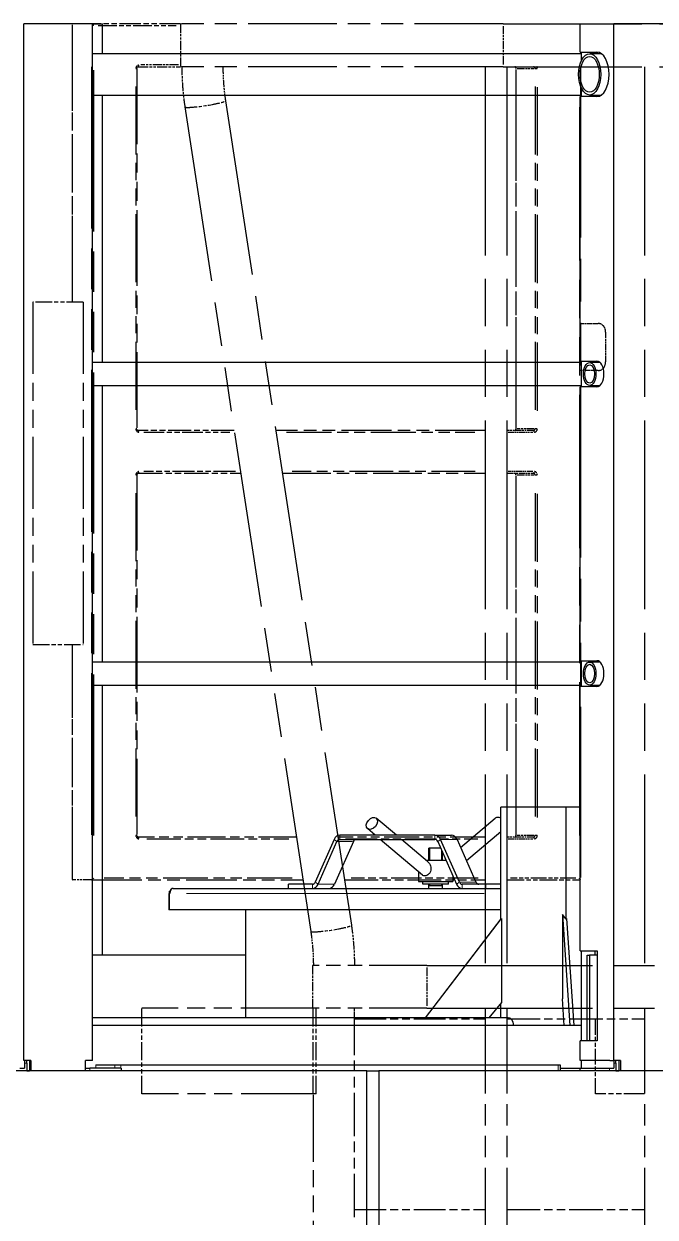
# Model space of a CAD drawing. Header units: millimetres. Extents: x 0 to 89100, y 0 to 63000.
# Drawn here: x 24186 to 24924, y 53788 to 55182 of the extents above; entities that cross this region are included whole.
import ezdxf

# ---------------------------------------------------------------- set-up
doc = ezdxf.new("R2010")
doc.units = ezdxf.units.MM
doc.header["$LTSCALE"] = 150
doc.linetypes.add('DOUBLE_DASH_CHAIN', pattern=[1.2403, 0.6614, -0.0827, 0.1654, -0.0827, 0.1654, -0.0827])
for name, color, linetype, lineweight in [('Reference', 7, 'DOUBLE_DASH_CHAIN', 25), ('Visible', 7, 'Continuous', 25), ('Visible Narrow', 7, 'Continuous', 18)]:
    doc.layers.add(name, color=color, linetype=linetype, lineweight=lineweight)

msp = doc.modelspace()

# ---------------------------------------------------------------- linework, layer by layer
at = {"layer": 'Reference', "ltscale": 0.687137}
msp.add_line((24242.64, 54857.02), (24242.64, 55181.78), dxfattribs=at)
at = {"layer": 'Reference', "ltscale": 0.097243}
for p, q in [((24264.86, 55182.02), (24242.88, 55182.02)), ((24264.86, 54182.02), (24242.88, 54182.02))]:
    msp.add_line(p, q, dxfattribs=at)
at = {"layer": 'Reference', "ltscale": 0.250948}
msp.add_line((24369.07, 55182.02), (24264.86, 55182.02), dxfattribs=at)
at = {"layer": 'Reference', "ltscale": 0.219962}
msp.add_line((24272.64, 55180.02), (24364, 55180.02), dxfattribs=at)
at = {"layer": 'Reference', "ltscale": 0.105708}
for p, q in [((24369.07, 55182.02), (24369.07, 55132.02)), ((24522.98, 54082.02), (24522.98, 54032.02))]:
    msp.add_line(p, q, dxfattribs=at)
at = {"layer": 'Reference', "ltscale": 1.044815}
for p, q in [((24745.84, 55182.02), (24369.07, 55182.02)), ((24745.84, 55132.02), (24369.07, 55132.02))]:
    msp.add_line(p, q, dxfattribs=at)
at = {"layer": 'Reference', "ltscale": 1.635754}
for p, q in [((24745.84, 55182.02), (25305.6, 55182.02)), ((24745.84, 55132.02), (25305.6, 55132.02))]:
    msp.add_line(p, q, dxfattribs=at)
at = {"layer": 'Reference', "ltscale": 0.095127}
for p, q in [((24745.84, 55179.52), (24745.84, 55134.52)), ((24656.68, 54079.52), (24656.68, 54034.52))]:
    msp.add_line(p, q, dxfattribs=at)
at = {"layer": 'Reference', "ltscale": 0.618876}
msp.add_line((24242.88, 54873.27), (24242.88, 55165.77), dxfattribs=at)
at = {"layer": 'Reference', "ltscale": 0.10569}
msp.add_line((24366.63, 55134.02), (24322.72, 55134.02), dxfattribs=at)
at = {"layer": 'Reference', "ltscale": 1.904443}
msp.add_line((24264.86, 55132.02), (24264.86, 54232.02), dxfattribs=at)
at = {"layer": 'Reference', "ltscale": 1.896825}
msp.add_line((24267.57, 54233.82), (24267.57, 55130.22), dxfattribs=at)
at = {"layer": 'Reference', "ltscale": 0.003986}
for p, q in [((24316.86, 55130.02), (24317.81, 55130.02)), ((24317.81, 54709.02), (24316.86, 54709.02)), ((24316.86, 54655.02), (24317.81, 54655.02)), ((24317.81, 54234.02), (24316.86, 54234.02))]:
    msp.add_line(p, q, dxfattribs=at)
at = {"layer": 'Reference', "ltscale": 0.890803}
for p, q in [((24317.81, 55130.02), (24317.81, 54709.02)), ((24760.94, 54709.02), (24760.94, 55130.02)), ((24317.81, 54655.02), (24317.81, 54234.02)), ((24760.94, 54234.02), (24760.94, 54655.02))]:
    msp.add_line(p, q, dxfattribs=at)
at = {"layer": 'Reference', "ltscale": 0.119746}
msp.add_line((24319.32, 55132.02), (24369.07, 55132.02), dxfattribs=at)
at = {"layer": 'Reference', "ltscale": 2.221867}
for p, q in [((24725.06, 55132.02), (24725.06, 54082.02)), ((24750.06, 55132.02), (24750.06, 54082.02)), ((24911.01, 55132.02), (24911.01, 54082.02))]:
    msp.add_line(p, q, dxfattribs=at)
at = {"layer": 'Reference', "ltscale": 0.001797}
for p, q in [((24760.94, 55130.02), (24761.16, 55130.02)), ((24761.16, 54709.02), (24760.94, 54709.02)), ((24760.94, 54655.02), (24761.16, 54655.02)), ((24761.16, 54234.02), (24760.94, 54234.02))]:
    msp.add_line(p, q, dxfattribs=at)
at = {"layer": 'Reference', "ltscale": 0.087509}
for p, q in [((24762.28, 55130.02), (24782.06, 55130.02)), ((24782.06, 54709.02), (24762.28, 54709.02)), ((24762.28, 54655.02), (24782.06, 54655.02)), ((24782.06, 54234.02), (24762.28, 54234.02))]:
    msp.add_line(p, q, dxfattribs=at)
at = {"layer": 'Reference', "ltscale": 0.005883}
for p, q in [((24783.24, 55130.02), (24785.73, 55130.02)), ((24785.73, 54709.02), (24783.24, 54709.02)), ((24783.24, 54655.02), (24785.73, 54655.02)), ((24785.73, 54234.02), (24783.24, 54234.02))]:
    msp.add_line(p, q, dxfattribs=at)
at = {"layer": 'Reference', "ltscale": 2.009737}
msp.add_line((24836.11, 55132.02), (24836.11, 54182.27), dxfattribs=at)
at = {"layer": 'Reference', "ltscale": 0.801713}
for p, q in [((24316.76, 55108.97), (24316.76, 54730.07)), ((24761.18, 54730.07), (24761.18, 55108.97)), ((24783.16, 55108.97), (24783.16, 54730.07)), ((24785.87, 54730.07), (24785.87, 55108.97)), ((24316.76, 54633.97), (24316.76, 54255.07)), ((24761.18, 54255.07), (24761.18, 54633.97)), ((24783.16, 54633.97), (24783.16, 54255.07)), ((24785.87, 54255.07), (24785.87, 54633.97))]:
    msp.add_line(p, q, dxfattribs=at)
at = {"layer": 'Reference', "ltscale": 2.069576}
for p, q in [((24421.47, 55092.23), (24568.55, 54129.06)), ((24374.02, 55084.99), (24521.1, 54121.81))]:
    msp.add_line(p, q, dxfattribs=at)
at = {"layer": 'Reference', "ltscale": 1.805407}
msp.add_line((24835.07, 55084.62), (24835.07, 54231.42), dxfattribs=at)
at = {"layer": 'Reference', "ltscale": 0.196019}
for p, q in [((24255.3, 54857.02), (24196.3, 54857.02)), ((24196.3, 54457.02), (24255.3, 54457.02))]:
    msp.add_line(p, q, dxfattribs=at)
at = {"layer": 'Reference', "ltscale": 0.846364}
for p, q in [((24196.3, 54857.02), (24196.3, 54457.02)), ((24255.3, 54857.02), (24255.3, 54457.02)), ((24523.87, 53932.02), (24323.87, 53932.02))]:
    msp.add_line(p, q, dxfattribs=at)
at = {"layer": 'Reference', "ltscale": 0.049879}
for p, q in [((24836.11, 54832.02), (24856.86, 54832.02)), ((24856.86, 54777.02), (24836.11, 54777.02))]:
    msp.add_line(p, q, dxfattribs=at)
at = {"layer": 'Reference', "ltscale": 0.073966}
msp.add_line((24865.65, 54822.02), (24865.65, 54787.02), dxfattribs=at)
at = {"layer": 'Reference', "ltscale": 0.2707}
msp.add_line((24431.74, 54707.02), (24319.32, 54707.02), dxfattribs=at)
at = {"layer": 'Reference', "ltscale": 0.242211}
msp.add_line((24325.87, 54705.02), (24426.46, 54705.02), dxfattribs=at)
at = {"layer": 'Reference', "ltscale": 0.589513}
msp.add_line((24725.06, 54707.02), (24480.3, 54707.02), dxfattribs=at)
at = {"layer": 'Reference', "ltscale": 0.52989}
msp.add_line((24492.82, 54705.02), (24712.84, 54705.02), dxfattribs=at)
at = {"layer": 'Reference', "ltscale": 0.075397}
for p, q in [((24781.4, 54707.02), (24750.06, 54707.02)), ((24750.06, 54657.02), (24781.4, 54657.02)), ((24781.4, 54232.02), (24750.06, 54232.02))]:
    msp.add_line(p, q, dxfattribs=at)
at = {"layer": 'Reference', "ltscale": 0.069919}
for p, q in [((24751.68, 54705.02), (24780.74, 54705.02)), ((24780.74, 54659.02), (24751.68, 54659.02)), ((24751.68, 54230.02), (24780.74, 54230.02))]:
    msp.add_line(p, q, dxfattribs=at)
at = {"layer": 'Reference', "ltscale": 0.257439}
msp.add_line((24433.13, 54659.02), (24326.22, 54659.02), dxfattribs=at)
at = {"layer": 'Reference', "ltscale": 0.514661}
msp.add_line((24713.19, 54659.02), (24499.5, 54659.02), dxfattribs=at)
at = {"layer": 'Reference', "ltscale": 0.289092}
msp.add_line((24319.32, 54657.02), (24439.37, 54657.02), dxfattribs=at)
at = {"layer": 'Reference', "ltscale": 0.571121}
msp.add_line((24487.93, 54657.02), (24725.06, 54657.02), dxfattribs=at)
at = {"layer": 'Reference', "ltscale": 0.581329}
msp.add_line((24242.64, 54182.27), (24242.64, 54457.02), dxfattribs=at)
at = {"layer": 'Reference', "ltscale": 0.523649}
msp.add_line((24242.88, 54195.77), (24242.88, 54443.27), dxfattribs=at)
at = {"layer": 'Reference', "ltscale": 0.445426}
msp.add_line((24504.27, 54232.02), (24319.32, 54232.02), dxfattribs=at)
at = {"layer": 'Reference', "ltscale": 0.399464}
msp.add_line((24329.49, 54230.02), (24495.36, 54230.02), dxfattribs=at)
at = {"layer": 'Reference', "ltscale": 0.414787}
msp.add_line((24725.06, 54232.02), (24552.83, 54232.02), dxfattribs=at)
at = {"layer": 'Reference', "ltscale": 0.372636}
msp.add_line((24561.73, 54230.02), (24716.47, 54230.02), dxfattribs=at)
at = {"layer": 'Reference', "ltscale": 0.59502}
msp.add_line((24264.86, 54182.02), (24511.91, 54182.02), dxfattribs=at)
at = {"layer": 'Reference', "ltscale": 0.528966}
msp.add_line((24499.4, 54184.02), (24279.77, 54184.02), dxfattribs=at)
at = {"layer": 'Reference', "ltscale": 0.396395}
msp.add_line((24560.47, 54182.02), (24725.06, 54182.02), dxfattribs=at)
at = {"layer": 'Reference', "ltscale": 0.357408}
msp.add_line((24716.82, 54184.02), (24568.41, 54184.02), dxfattribs=at)
at = {"layer": 'Reference', "ltscale": 0.206599}
msp.add_line((24750.06, 54182.02), (24835.87, 54182.02), dxfattribs=at)
at = {"layer": 'Reference', "ltscale": 0.184192}
msp.add_line((24830.82, 54184.02), (24754.31, 54184.02), dxfattribs=at)
at = {"layer": 'Reference', "ltscale": 0.676984}
for p, q in [((24656.68, 54082.02), (24522.98, 54082.02)), ((24656.68, 54032.02), (24522.98, 54032.02))]:
    msp.add_line(p, q, dxfattribs=at)
at = {"layer": 'Reference', "ltscale": 1.950258}
for p, q in [((24656.68, 54082.02), (25305.63, 54082.02)), ((24656.68, 54032.02), (25305.63, 54032.02))]:
    msp.add_line(p, q, dxfattribs=at)
at = {"layer": 'Reference', "ltscale": 0.84262}
msp.add_line((24522.98, 54032.02), (24323.87, 54032.02), dxfattribs=at)
at = {"layer": 'Reference', "ltscale": 0.211516}
for p, q in [((24323.87, 53932.02), (24323.87, 54032.02)), ((24523.87, 53932.02), (24523.87, 54032.02)), ((24527.33, 53932.02), (24527.33, 54032.02))]:
    msp.add_line(p, q, dxfattribs=at)
at = {"layer": 'Reference', "ltscale": 1.00243}
for p, q in [((24725.06, 54032.02), (24725.06, 53558.27)), ((24750.06, 54032.02), (24750.06, 53558.27)), ((24911.01, 54032.02), (24911.01, 53558.27))]:
    msp.add_line(p, q, dxfattribs=at)
at = {"layer": 'Reference', "ltscale": 0.508836}
msp.add_line((24572.12, 53788.02), (24572.12, 54028.52), dxfattribs=at)
at = {"layer": 'Reference', "ltscale": 0.373626}
for p, q in [((24572.12, 54019.52), (24725.06, 54019.52)), ((24572.12, 53797.02), (24725.06, 53797.02))]:
    msp.add_line(p, q, dxfattribs=at)
at = {"layer": 'Reference', "ltscale": 0.393179}
for p, q in [((24750.06, 54019.52), (24911.01, 54019.52)), ((24750.06, 53797.02), (24911.01, 53797.02))]:
    msp.add_line(p, q, dxfattribs=at)
at = {"layer": 'Reference', "ltscale": 0.185064}
msp.add_line((24853.88, 53932.02), (24853.88, 54019.52), dxfattribs=at)
at = {"layer": 'Reference', "ltscale": 0.008365}
msp.add_line((24527.33, 53932.02), (24523.87, 53932.02), dxfattribs=at)
at = {"layer": 'Reference', "ltscale": 0.790814}
msp.add_line((24524.12, 53558.27), (24524.12, 53932.02), dxfattribs=at)
at = {"layer": 'Reference', "ltscale": 0.241707}
msp.add_line((24911.01, 53932.02), (24853.88, 53932.02), dxfattribs=at)
at = {"layer": 'Reference', "ltscale": 0.002088}
for centre, major_axis in [((24244.64, 55180.02), (-1.94, 1.94)), ((24244.64, 54184.02), (-1.94, -1.94))]:
    msp.add_ellipse(centre, major_axis=major_axis, ratio=0.2543401, start_param=6.034126, end_param=6.5322446, dxfattribs=at)
at = {"layer": 'Reference', "ltscale": 0.007984}
for centre, major_axis, start_param, end_param in [((24266.61, 55180.02), (-1.94, 1.94), 4.4633297, 6.034126), ((24266.61, 54184.02), (1.94, 1.94), 3.3906519, 4.9614482), ((24834.11, 54184.02), (-1.94, 1.94), 2.8925334, 4.4633297)]:
    msp.add_ellipse(centre, major_axis=major_axis, ratio=0.2543401, start_param=start_param, end_param=end_param, dxfattribs=at)
at = {"layer": 'Reference', "ltscale": 0.011867}
for centre, major_axis, start_param, end_param in [((24320.28, 55130.02), (0, 4), 0.0785398, 1.4922565), ((24320.28, 54709.02), (0, -4), 4.7909288, 6.2046455), ((24782.36, 54709.02), (0, -4), 0.0785398, 1.4922565), ((24320.28, 54655.02), (0, 4), 0.0785398, 1.4922565), ((24782.36, 54655.02), (0, 4), 4.7909288, 6.2046455), ((24320.28, 54234.02), (0, -4), 4.7909288, 6.2046455), ((24782.36, 54234.02), (0, -4), 0.0785398, 1.4922565)]:
    msp.add_ellipse(centre, major_axis=major_axis, ratio=0.878483, start_param=start_param, end_param=end_param, dxfattribs=at)
at = {"layer": 'Reference', "ltscale": 0.005883}
for centre, major_axis, ratio, start_param, end_param in [((24319.32, 55134.02), (0, -2), 0.4777735, 0.0785398, 1.4922565), ((24759.43, 55130.02), (0, 2), 0.878483, 4.7909288, 6.2046455), ((24781.4, 55130.02), (0, 2), 0.878483, 4.7909288, 6.2046455), ((24319.32, 54705.02), (0, 2), 0.4777735, 4.7909288, 6.2046455), ((24759.43, 54709.02), (0, -2), 0.878483, 0.0785398, 1.4922565), ((24781.4, 54705.02), (0, 2), 0.4777735, 4.7909288, 6.2046455), ((24781.4, 54709.02), (0, -2), 0.878483, 0.0785398, 1.4922565), ((24319.32, 54659.02), (0, -2), 0.4777735, 0.0785398, 1.4922565), ((24781.4, 54659.02), (0, -2), 0.4777735, 0.0785398, 1.4922565), ((24759.43, 54655.02), (0, 2), 0.878483, 4.7909288, 6.2046455), ((24781.4, 54655.02), (0, 2), 0.878483, 4.7909288, 6.2046455), ((24319.32, 54230.02), (0, 2), 0.4777735, 4.7909288, 6.2046455), ((24759.43, 54234.02), (0, -2), 0.878483, 0.0785398, 1.4922565), ((24781.4, 54230.02), (0, 2), 0.4777735, 4.7909288, 6.2046455), ((24781.4, 54234.02), (0, -2), 0.878483, 0.0785398, 1.4922565)]:
    msp.add_ellipse(centre, major_axis=major_axis, ratio=ratio, start_param=start_param, end_param=end_param, dxfattribs=at)
at = {"layer": 'Reference', "ltscale": 0.003889}
msp.add_ellipse((24782.36, 55130.02), major_axis=(0, 4), ratio=0.878483, start_param=4.7385689, end_param=5.2098078, dxfattribs=at)
at = {"layer": 'Reference', "ltscale": 0.143499}
for centre in [(24397.75, 55088.61), (24544.83, 54125.44)]:
    msp.add_ellipse(centre, major_axis=(23.72, 3.62), ratio=0.0868241, start_param=3.2986723, end_param=6.1261057, dxfattribs=at)
at = {"layer": 'Reference', "ltscale": 0.033141}
for centre, major_axis, start_param, end_param in [((24856.86, 54822.02), (0, 10), 4.712389, 6.2831853), ((24856.86, 54787.02), (0, -10), 0, 1.5707963)]:
    msp.add_ellipse(centre, major_axis=major_axis, ratio=0.878483, start_param=start_param, end_param=end_param, dxfattribs=at)
at = {"layer": 'Reference', "ltscale": 0.007372}
for points, knots in [([(24317.81, 55130.02), (24317.81, 55130.22), (24317.83, 55130.41), (24317.92, 55130.79), (24317.98, 55130.96), (24318.15, 55131.28), (24318.25, 55131.43), (24318.47, 55131.68), (24318.6, 55131.78), (24318.85, 55131.93), (24318.99, 55131.98), (24319.19, 55132.02), (24319.25, 55132.02), (24319.32, 55132.02)], [4.712389, 4.712389, 4.712389, 4.712389, 4.973872, 4.973872, 5.2374421, 5.2374421, 5.5094389, 5.5094389, 5.8045244, 5.8045244, 6.1186837, 6.1186837, 6.2831853, 6.2831853, 6.2831853, 6.2831853]), ([(24760.94, 55130.02), (24760.94, 55130.22), (24760.92, 55130.41), (24760.83, 55130.79), (24760.77, 55130.96), (24760.6, 55131.28), (24760.5, 55131.43), (24760.28, 55131.68), (24760.15, 55131.78), (24759.89, 55131.93), (24759.76, 55131.98), (24759.56, 55132.02), (24759.49, 55132.02), (24759.43, 55132.02)], [4.712389, 4.712389, 4.712389, 4.712389, 4.973872, 4.973872, 5.2374421, 5.2374421, 5.5094389, 5.5094389, 5.8045244, 5.8045244, 6.1186837, 6.1186837, 6.2831853, 6.2831853, 6.2831853, 6.2831853]), ([(24319.32, 54707.02), (24319.19, 54707.02), (24319.06, 54707.05), (24318.8, 54707.14), (24318.66, 54707.22), (24318.4, 54707.44), (24318.27, 54707.58), (24318.07, 54707.9), (24317.99, 54708.07), (24317.87, 54708.44), (24317.83, 54708.64), (24317.81, 54708.9), (24317.81, 54708.96), (24317.81, 54709.02)], [3.1415927, 3.1415927, 3.1415927, 3.1415927, 3.4557519, 3.4557519, 3.7699112, 3.7699112, 4.0840704, 4.0840704, 4.3624517, 4.3624517, 4.6279084, 4.6279084, 4.712389, 4.712389, 4.712389, 4.712389]), ([(24759.43, 54707.02), (24759.56, 54707.02), (24759.69, 54707.05), (24759.95, 54707.14), (24760.09, 54707.22), (24760.35, 54707.44), (24760.47, 54707.58), (24760.68, 54707.9), (24760.76, 54708.07), (24760.88, 54708.44), (24760.92, 54708.64), (24760.94, 54708.9), (24760.94, 54708.96), (24760.94, 54709.02)], [3.1415927, 3.1415927, 3.1415927, 3.1415927, 3.4557519, 3.4557519, 3.7699112, 3.7699112, 4.0840704, 4.0840704, 4.3624517, 4.3624517, 4.6279084, 4.6279084, 4.712389, 4.712389, 4.712389, 4.712389]), ([(24319.32, 54657.02), (24319.19, 54657.02), (24319.06, 54657), (24318.8, 54656.9), (24318.66, 54656.83), (24318.4, 54656.61), (24318.27, 54656.47), (24318.07, 54656.15), (24317.99, 54655.97), (24317.87, 54655.6), (24317.83, 54655.41), (24317.81, 54655.15), (24317.81, 54655.09), (24317.81, 54655.02)], [0, 0, 0, 0, 0.3141593, 0.3141593, 0.6283185, 0.6283185, 0.9424778, 0.9424778, 1.2208591, 1.2208591, 1.4863157, 1.4863157, 1.5707963, 1.5707963, 1.5707963, 1.5707963]), ([(24760.94, 54655.02), (24760.94, 54655.22), (24760.92, 54655.41), (24760.83, 54655.79), (24760.77, 54655.96), (24760.6, 54656.28), (24760.5, 54656.43), (24760.28, 54656.68), (24760.15, 54656.78), (24759.89, 54656.93), (24759.76, 54656.98), (24759.56, 54657.02), (24759.49, 54657.02), (24759.43, 54657.02)], [4.712389, 4.712389, 4.712389, 4.712389, 4.973872, 4.973872, 5.2374421, 5.2374421, 5.5094389, 5.5094389, 5.8045244, 5.8045244, 6.1186837, 6.1186837, 6.2831853, 6.2831853, 6.2831853, 6.2831853]), ([(24317.81, 54234.02), (24317.81, 54233.83), (24317.83, 54233.63), (24317.92, 54233.26), (24317.98, 54233.08), (24318.15, 54232.76), (24318.25, 54232.62), (24318.47, 54232.37), (24318.6, 54232.27), (24318.85, 54232.12), (24318.99, 54232.07), (24319.19, 54232.03), (24319.25, 54232.02), (24319.32, 54232.02)], [1.5707963, 1.5707963, 1.5707963, 1.5707963, 1.8322794, 1.8322794, 2.0958495, 2.0958495, 2.3678463, 2.3678463, 2.6629318, 2.6629318, 2.977091, 2.977091, 3.1415927, 3.1415927, 3.1415927, 3.1415927]), ([(24759.43, 54232.02), (24759.56, 54232.02), (24759.69, 54232.05), (24759.95, 54232.14), (24760.09, 54232.22), (24760.35, 54232.44), (24760.47, 54232.58), (24760.68, 54232.9), (24760.76, 54233.07), (24760.88, 54233.44), (24760.92, 54233.64), (24760.94, 54233.9), (24760.94, 54233.96), (24760.94, 54234.02)], [3.1415927, 3.1415927, 3.1415927, 3.1415927, 3.4557519, 3.4557519, 3.7699112, 3.7699112, 4.0840704, 4.0840704, 4.3624517, 4.3624517, 4.6279084, 4.6279084, 4.712389, 4.712389, 4.712389, 4.712389])]:
    msp.add_open_spline(points, degree=3, knots=knots, dxfattribs=at)
at = {"layer": 'Reference', "ltscale": 0.099922}
for points, knots in [([(24370.46, 55132.02), (24370.46, 55128.87), (24370.51, 55125.72), (24370.7, 55119.42), (24370.84, 55116.28), (24371.22, 55109.99), (24371.46, 55106.85), (24372.03, 55100.58), (24372.36, 55097.45), (24373.12, 55091.21), (24373.55, 55088.09), (24374.02, 55084.99)], [3.14159265, 3.14159265, 3.14159265, 3.14159265, 3.17649924, 3.17649924, 3.21140582, 3.21140582, 3.24631241, 3.24631241, 3.28121899, 3.28121899, 3.31612558, 3.31612558, 3.31612558, 3.31612558]), ([(24568.55, 54129.06), (24569.03, 54125.95), (24569.45, 54122.84), (24570.21, 54116.59), (24570.55, 54113.47), (24571.12, 54107.2), (24571.36, 54104.06), (24571.74, 54097.77), (24571.88, 54094.62), (24572.07, 54088.32), (24572.12, 54085.17), (24572.12, 54082.02)], [6.10865238, 6.10865238, 6.10865238, 6.10865238, 6.14355897, 6.14355897, 6.17846555, 6.17846555, 6.21337214, 6.21337214, 6.24827872, 6.24827872, 6.28318531, 6.28318531, 6.28318531, 6.28318531])]:
    msp.add_open_spline(points, degree=3, knots=knots, dxfattribs=at)
at = {"layer": 'Reference', "ltscale": 0.084549}
for points, knots in [([(24418.46, 55132.02), (24418.46, 55129.36), (24418.5, 55126.69), (24418.66, 55121.36), (24418.78, 55118.7), (24419.1, 55113.37), (24419.3, 55110.72), (24419.79, 55105.42), (24420.07, 55102.77), (24420.71, 55097.49), (24421.07, 55094.86), (24421.47, 55092.23)], [3.14159265, 3.14159265, 3.14159265, 3.14159265, 3.17649924, 3.17649924, 3.21140582, 3.21140582, 3.24631241, 3.24631241, 3.28121899, 3.28121899, 3.31612558, 3.31612558, 3.31612558, 3.31612558]), ([(24521.1, 54121.81), (24521.5, 54119.19), (24521.87, 54116.56), (24522.51, 54111.28), (24522.79, 54108.63), (24523.27, 54103.33), (24523.47, 54100.67), (24523.8, 54095.35), (24523.92, 54092.69), (24524.08, 54087.36), (24524.12, 54084.69), (24524.12, 54082.02)], [6.10865238, 6.10865238, 6.10865238, 6.10865238, 6.14355897, 6.14355897, 6.17846555, 6.17846555, 6.21337214, 6.21337214, 6.24827872, 6.24827872, 6.28318531, 6.28318531, 6.28318531, 6.28318531])]:
    msp.add_open_spline(points, degree=3, knots=knots, dxfattribs=at)
at = {"layer": 'Reference', "ltscale": 0.007441}
msp.add_open_spline([(24572.12, 54028.52), (24572.12, 54028.87), (24572.12, 54029.23), (24572.11, 54030.4), (24572.11, 54031.22), (24572.11, 54032.02)], degree=3, knots=[3.50524129, 3.50524129, 3.50524129, 3.50524129, 3.61045001, 3.61045001, 3.85156966, 3.85156966, 3.85156966, 3.85156966], dxfattribs=at)
at = {"layer": 'Visible'}
for p, q in [((24265.9, 55182.02), (24185.85, 55182.02)), ((24185.85, 53971.02), (24185.85, 55182.02)), ((24265.9, 53971.02), (24265.9, 55182.02)), ((24265.9, 55182.02), (24277.89, 55182.02)), ((24277.89, 55147.17), (24277.89, 55182.02)), ((24835.75, 55182.02), (24875.3, 55182.02)), ((24835.75, 55149.02), (24835.75, 55182.02)), ((24950.95, 55182.02), (24875.3, 55182.02)), ((24875.3, 53971.02), (24875.3, 55182.02)), ((24837.25, 55147.17), (24265.9, 55147.17)), ((24835.75, 55149.02), (24855.53, 55149.02)), ((24837.25, 55149.02), (24837.25, 55138.86)), ((24860.75, 55147.17), (24847.02, 55147.17)), ((24855.3, 55147.17), (24856.92, 55148.9)), ((24858.87, 55148.28), (24857.82, 55147.17)), ((24837.25, 55107.19), (24837.25, 55097.02)), ((24265.9, 55098.87), (24837.25, 55098.87)), ((24277.89, 54786.47), (24277.89, 55098.87)), ((24835.75, 54788.02), (24835.75, 55097.02)), ((24855.53, 55097.02), (24835.75, 55097.02)), ((24847.02, 55098.87), (24860.75, 55098.87)), ((24837.25, 54786.47), (24265.9, 54786.47)), ((24835.75, 54788.02), (24855.53, 54788.02)), ((24837.25, 54788.02), (24837.25, 54758.02)), ((24859.13, 54786.47), (24847.02, 54786.47)), ((24857.18, 54786.47), (24857.98, 54787.32)), ((24265.9, 54759.57), (24837.25, 54759.57)), ((24277.89, 54436.47), (24277.89, 54759.57)), ((24835.75, 54438.02), (24835.75, 54758.02)), ((24855.53, 54758.02), (24835.75, 54758.02)), ((24847.02, 54759.57), (24859.13, 54759.57)), ((24837.25, 54436.47), (24265.9, 54436.47)), ((24835.75, 54438.02), (24855.53, 54438.02)), ((24837.25, 54438.02), (24837.25, 54408.02)), ((24859.13, 54436.47), (24847.02, 54436.47)), ((24857.18, 54436.47), (24857.98, 54437.32)), ((24265.9, 54409.57), (24837.25, 54409.57)), ((24277.89, 54094.02), (24277.89, 54409.57)), ((24855.53, 54408.02), (24835.75, 54408.02)), ((24835.75, 54099.02), (24835.75, 54408.02)), ((24847.02, 54409.57), (24859.13, 54409.57)), ((24819.62, 54267.02), (24743.02, 54267.02)), ((24743.02, 54135.98), (24743.02, 54267.02)), ((24819.62, 54135.98), (24819.62, 54267.02)), ((24835.75, 54267.02), (24819.62, 54267.02)), ((24596.34, 54234.29), (24587.34, 54241.88)), ((24621.15, 54234.29), (24597.66, 54254.11)), ((24696.18, 54219.91), (24736.71, 54254.11)), ((24548.33, 54229.29), (24526.32, 54179.52)), ((24529.63, 54177.02), (24551.64, 54226.79)), ((24570.93, 54226.79), (24548.92, 54177.02)), ((24666.11, 54234.29), (24554.96, 54234.29)), ((24554.96, 54229.29), (24666.11, 54229.29)), ((24651.55, 54187.71), (24602.27, 54229.29)), ((24657.61, 54203.53), (24627.08, 54229.29)), ((24666.11, 54234.29), (24685.4, 54234.29)), ((24669.43, 54226.79), (24691.44, 54177.02)), ((24694.76, 54179.52), (24672.75, 54229.29)), ((24692.03, 54229.29), (24714.04, 54179.52)), ((24702.92, 54204.67), (24743.02, 54238.5)), ((24672.86, 54219.02), (24659.18, 54219.02)), ((24659.18, 54205.02), (24659.18, 54219.02)), ((24675.18, 54205.02), (24675.18, 54213.78)), ((24655.84, 54205.02), (24679.05, 54205.02)), ((24678.53, 54205.02), (24678.91, 54205.35)), ((24647.18, 54191.39), (24647.18, 54180.02)), ((24687.18, 54186.65), (24687.18, 54180.02)), ((24360.37, 54172.02), (24743.02, 54172.02)), ((24523, 54177.02), (24495.25, 54177.02)), ((24495.25, 54172.02), (24495.25, 54177.02)), ((24647.18, 54180.02), (24687.18, 54180.02)), ((24652.18, 54177.02), (24652.18, 54180.02)), ((24682.18, 54177.02), (24652.18, 54177.02)), ((24659.18, 54172.02), (24659.18, 54177.02)), ((24675.18, 54175.02), (24659.18, 54175.02)), ((24675.18, 54172.02), (24675.18, 54177.02)), ((24682.18, 54177.02), (24682.18, 54180.02)), ((24725.83, 54177.02), (24698.07, 54177.02)), ((24725.83, 54172.02), (24725.83, 54177.02)), ((24743.02, 54177.02), (24725.83, 54177.02)), ((24355.84, 54166.02), (24355.21, 54166.02)), ((24355.21, 54166.02), (24355.21, 54147.02)), ((24355.84, 54147.02), (24355.84, 54166.02)), ((24355.84, 54166.02), (24356.51, 54166.02)), ((24356.14, 54169.02), (24357.03, 54169.02)), ((24356.14, 54166.02), (24356.14, 54169.02)), ((24355.84, 54147.02), (24355.21, 54147.02)), ((24743.02, 54147.02), (24355.84, 54147.02)), ((24445.15, 54021.02), (24445.15, 54147.02)), ((24743.02, 54136.46), (24654.73, 54021.02)), ((24655.17, 54021.02), (24743.93, 54137.08)), ((24743.93, 54137.08), (24743.02, 54135.98)), ((24743.93, 54137.08), (24743.93, 54038.83)), ((24815.12, 54141.4), (24815.12, 54042.86)), ((24819.62, 54135.98), (24815.12, 54141.4)), ((24815.12, 54141.4), (24823.78, 54012.02)), ((24820.39, 54137.08), (24819.62, 54135.98)), ((24828.76, 54012.02), (24820.39, 54137.08)), ((24445.15, 54094.02), (24265.9, 54094.02)), ((24835.75, 54099.02), (24855.8, 54099.02)), ((24837.25, 54099.02), (24837.25, 53994.02)), ((24844.07, 54094.02), (24846.75, 54094.02)), ((24844.07, 53994.02), (24844.07, 54094.02)), ((24855.8, 54094.02), (24846.75, 54094.02)), ((24846.75, 54094.02), (24846.75, 53994.02)), ((24853.5, 54094.02), (24853.5, 54099.02)), ((24855.8, 54099.02), (24855.8, 53994.02)), ((24743.93, 54038.83), (24729.34, 54021.02)), ((24743.02, 54021.02), (24743.02, 54037.72)), ((24817.33, 54012.02), (24815.12, 54042.86)), ((24751.93, 54021.02), (24265.9, 54021.02)), ((24837.25, 54012.02), (24265.9, 54012.02)), ((24844.07, 53994.02), (24835.75, 53994.02)), ((24835.75, 53971.02), (24835.75, 53994.02)), ((24846.75, 53994.02), (24844.07, 53994.02)), ((24855.19, 53994.02), (24846.75, 53994.02)), ((24855.8, 53994.02), (24855.19, 53994.02)), ((24181.3, 53962.02), (24186.64, 53962.02)), ((24193.85, 53971.02), (24185.85, 53971.02)), ((24186.64, 53971.02), (24186.64, 53968.02)), ((24186.64, 53968.02), (24186.64, 53962.02)), ((24189.31, 53968.02), (24189.31, 53971.02)), ((24189.31, 53968.02), (24189.31, 53959.02)), ((24192.48, 53971.02), (24192.48, 53959.02)), ((24193.85, 53971.02), (24193.85, 53959.02)), ((24265.9, 53971.02), (24257.89, 53971.02)), ((24257.89, 53959.02), (24257.89, 53971.02)), ((24257.89, 53962.02), (24263.13, 53962.02)), ((24299.6, 53962.02), (24263.13, 53962.02)), ((24270.11, 53966.02), (24292.27, 53966.02)), ((24292.27, 53966.02), (24299.1, 53966.02)), ((24299.1, 53966.02), (24810.06, 53966.02)), ((24299.6, 53962.02), (24299.6, 53959.02)), ((24810.06, 53966.02), (24812.56, 53966.02)), ((24812.56, 53966.02), (24812.56, 53959.02)), ((24812.56, 53962.02), (24835.67, 53962.02)), ((24835.67, 53962.02), (24870.13, 53962.02)), ((24835.67, 53962.02), (24835.67, 53959.02)), ((24870.43, 53971.02), (24835.75, 53971.02)), ((24837.25, 53971.02), (24837.25, 53962.02)), ((24870.13, 53962.02), (24875.17, 53962.02)), ((24870.43, 53971.02), (24875.3, 53971.02)), ((24875.17, 53971.02), (24875.17, 53968.02)), ((24875.17, 53968.02), (24875.17, 53962.02)), ((24882.87, 53971.02), (24875.3, 53971.02)), ((24877.69, 53968.02), (24877.69, 53971.02)), ((24877.69, 53968.02), (24877.69, 53959.02)), ((24881.24, 53971.02), (24881.24, 53959.02)), ((24882.87, 53971.02), (24882.87, 53959.02)), ((24586.67, 53959.02), (21941.72, 53959.02)), ((24189.31, 53959.03), (24192.48, 53959.03)), ((24586.67, 53959.02), (24600.53, 53959.02)), ((24586.67, 53664.02), (24586.67, 53959.02)), ((24600.53, 53959.02), (24600.53, 53664.02)), ((24992.78, 53959.02), (24600.53, 53959.02)), ((24877.69, 53959.03), (24881.24, 53959.03))]:
    msp.add_line(p, q, dxfattribs=at)
for centre, major_axis, ratio in [((24847.02, 55123.02), (0, 24.15), 0.5360267), ((24847.02, 55123.02), (0, 20.9), 0.5360267), ((24847.02, 54773.02), (0, 13.45), 0.5360267), ((24847.02, 54773.02), (0, 10.8), 0.5360267), ((24847.02, 54423.02), (0, 13.45), 0.5360267), ((24847.02, 54423.02), (0, 10.8), 0.5360267), ((24592.5, 54247.99), (-5.16, -6.11), 0.6734109)]:
    msp.add_ellipse(centre, major_axis=major_axis, ratio=ratio, dxfattribs=at)
for centre, major_axis, ratio, start_param, end_param in [((24855.53, 55123.02), (0, 26), 0.5417643, 3.1415927, 6.2831853), ((24860.81, 55123.02), (0, -26), 0.5417643, 5.903675, 6.0944251), ((24863.34, 55123.02), (0, -26), 0.5417643, 5.903675, 6.0023596), ((24855.53, 54773.02), (0, 15), 0.5417643, 3.1415927, 6.2831853), ((24860.81, 54773.02), (0, -15), 0.5417643, 5.8245707, 5.9519147), ((24855.53, 54423.02), (0, 15), 0.5417643, 3.1415927, 6.2831853), ((24860.81, 54423.02), (0, -15), 0.5417643, 5.8245707, 5.9519147), ((24741.87, 54247.99), (-5.16, 6.11), 0.6734109, 5.2104977, 6.2831853), ((24554.96, 54224.29), (0, 10), 0.7660444, 0, 1.0471976), ((24554.96, 54224.29), (0, 5), 0.7660444, 0, 1.0471976), ((24574.24, 54224.29), (0, 5), 0.7660444, 0, 1.0471976), ((24666.11, 54224.29), (0, 10), 0.7660444, 5.2359878, 6.2831853), ((24666.11, 54224.29), (0, 5), 0.7660444, 5.2359878, 6.2831853), ((24685.4, 54224.29), (0, 10), 0.7660444, 5.2359878, 6.2831853), ((24360.37, 54166.02), (0, 6), 0.7660444, 0, 1.0471976), ((24360.37, 54166.02), (0, 6), 0.6427876, 0, 1.5707963), ((24523, 54182.02), (0, -5), 0.7660444, 0, 1.0471976), ((24523, 54182.02), (0, -10), 0.7660444, 0, 1.0471976), ((24542.28, 54182.02), (0, -10), 0.7660444, 0, 1.0471976), ((24698.07, 54182.02), (0, -10), 0.7660444, 5.2359878, 6.2831853), ((24698.07, 54182.02), (0, -5), 0.7660444, 5.2359878, 6.2831853), ((24717.36, 54182.02), (0, -5), 0.7660444, 5.2359878, 6.2831853), ((24360.37, 54166.02), (0, -6), 0.7660444, 4.308526, 4.712389), ((24751.93, 54007.02), (0, 14), 0.5, 5.0775962, 6.2831853)]:
    msp.add_ellipse(centre, major_axis=major_axis, ratio=ratio, start_param=start_param, end_param=end_param, dxfattribs=at)
msp.add_open_spline([(24657.61, 54203.53), (24658.19, 54203.04), (24658.73, 54202.44), (24659.87, 54200.9), (24660.47, 54199.78), (24661.3, 54197.38), (24661.53, 54196.12), (24661.53, 54193.85), (24661.34, 54192.7), (24660.51, 54190.6), (24659.88, 54189.66), (24658.49, 54188.25), (24657.66, 54187.67), (24655.97, 54186.92), (24655.09, 54186.73), (24653.56, 54186.73), (24652.79, 54186.92), (24651.93, 54187.41), (24651.74, 54187.55), (24651.55, 54187.71)], degree=3, knots=[1.7848686, 1.7848686, 1.7848686, 1.7848686, 2.0220679, 2.0220679, 2.3786518, 2.3786518, 2.7352357, 2.7352357, 3.0571869, 3.0571869, 3.3791381, 3.3791381, 3.6795715, 3.6795715, 3.9800049, 3.9800049, 4.2804383, 4.2804383, 4.3752767, 4.3752767, 4.3752767, 4.3752767], dxfattribs=at)
at = {"layer": 'Visible Narrow'}
for p, q in [((24551.48, 54226.91), (24548.49, 54229.16)), ((24569.96, 54226.79), (24552.61, 54226.79)), ((24554.96, 54234.04), (24554.96, 54229.54)), ((24666.11, 54229.54), (24666.11, 54234.04)), ((24672.58, 54229.16), (24669.6, 54226.91)), ((24691.07, 54229.29), (24673.71, 54229.29)), ((24660.39, 54219.02), (24660.39, 54205.02)), ((24673.98, 54205.02), (24673.98, 54216.5)), ((24523, 54172.27), (24523, 54176.77)), ((24526.48, 54179.4), (24529.47, 54177.15)), ((24530.6, 54177.02), (24547.95, 54177.02)), ((24660.39, 54177.02), (24660.39, 54175.02)), ((24673.98, 54175.02), (24673.98, 54177.02)), ((24691.6, 54177.15), (24694.59, 54179.4)), ((24695.72, 54179.52), (24713.08, 54179.52)), ((24698.07, 54176.77), (24698.07, 54172.27)), ((24723.69, 54166.02), (24375.84, 54166.02)), ((24186.77, 53968.02), (24189.17, 53968.02)), ((24263.13, 53961.87), (24263.13, 53959.17)), ((24270.11, 53962.02), (24270.11, 53966.02)), ((24292.27, 53965.82), (24292.27, 53962.22)), ((24299.1, 53962.22), (24299.1, 53965.82)), ((24810.06, 53965.67), (24810.06, 53959.37)), ((24870.13, 53959.17), (24870.13, 53961.87)), ((24875.3, 53968.02), (24877.57, 53968.02))]:
    msp.add_line(p, q, dxfattribs=at)

doc.saveas('drawing.dxf')
